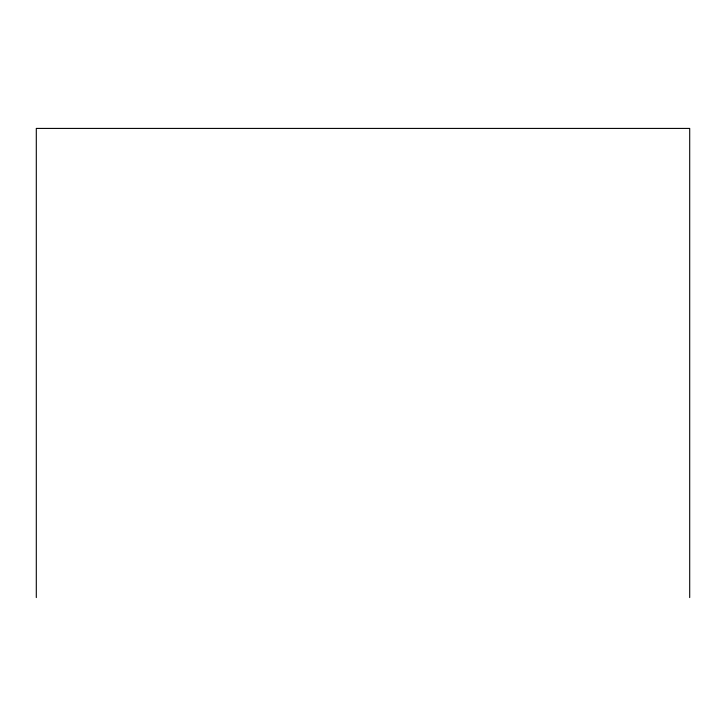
<?xml version="1.0" encoding="UTF-8"?>
<svg xmlns="http://www.w3.org/2000/svg" width="726" height="726" viewBox="0 0 726 726"><rect width="100%" height="100%" fill="white"/><g stroke="black" fill="none" stroke-linecap="round" stroke-linejoin="round"><path stroke-width="1.09" d="M689.7 597.58L689.7 128.42L36.3 128.42L36.3 597.58"/></g></svg>
